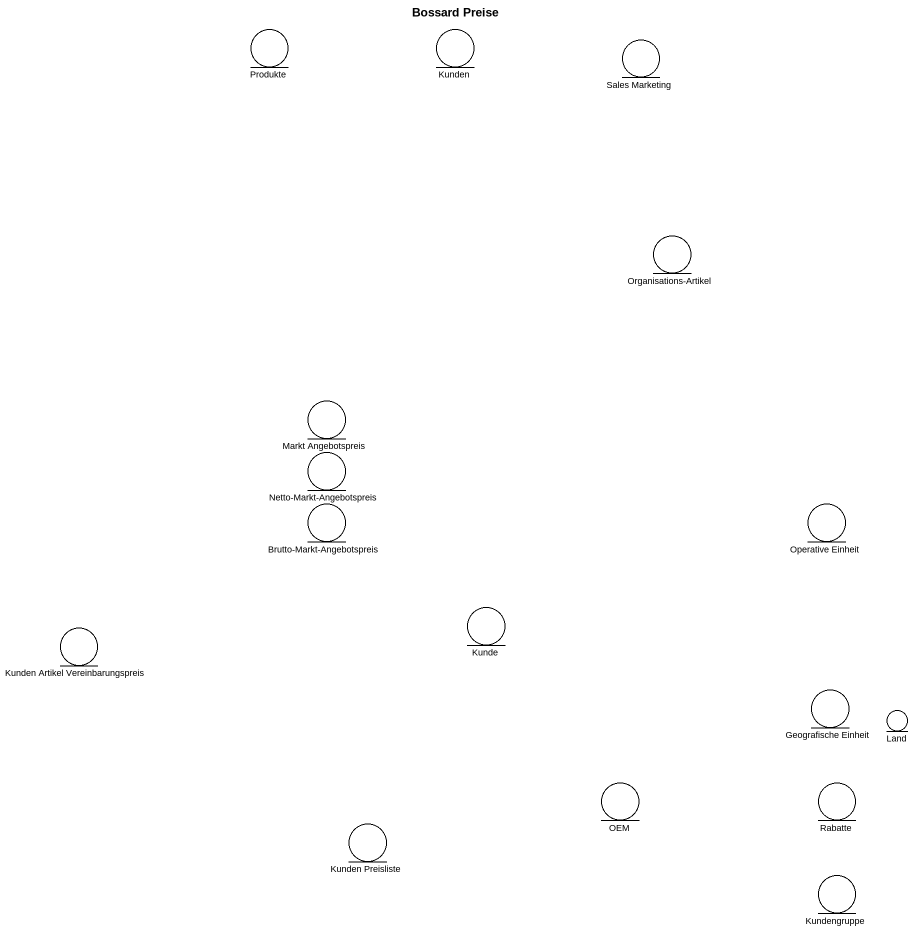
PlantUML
@startuml
title Bossard Preise
entity Produkte
entity Kunden
entity "Sales Marketing" as Sales_Marketing
entity "Organisations-Artikel" as Organisations_Artikel
entity "Markt Angebotspreis" as Markt_Angebotspreis
entity "Netto-Markt-Angebotspreis" as Netto_Markt_Angebotspreis
entity "Brutto-Markt-Angebotspreis" as Brutto_Markt_Angebotspreis
entity "Operative Einheit" as Operative_Einheit
entity Kunde
entity "Kunden Artikel Vereinbarungspreis" as Kunden_Artikel
entity "Geografische Einheit" as Geografische_Einheit
entity Land
entity OEM
entity Rabatte
entity "Kunden Preisliste" as Kunden_Preisliste
entity Kundengruppe
@enduml
